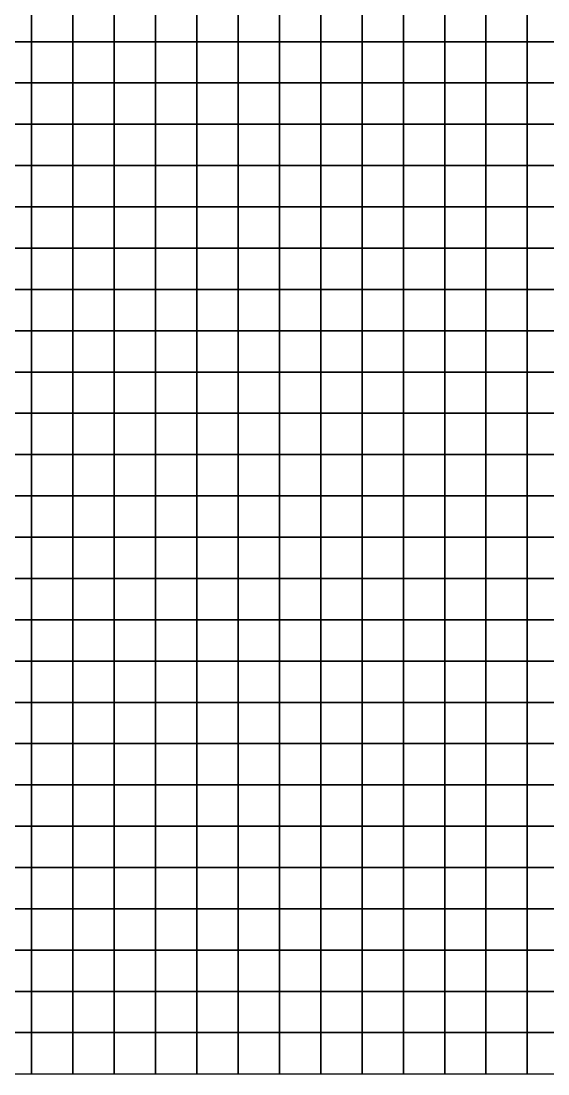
# Model space of a CAD drawing. Extents: x -32000 to 32000, y -32000 to 32000.
# Drawn here: x -23843 to -15680, y -32000 to -15680 of the extents above; entities that cross this region are included whole.
import ezdxf

# ---------------------------------------------------------------- set-up
doc = ezdxf.new("R2010")
doc.units = 0

msp = doc.modelspace()

# ---------------------------------------------------------------- linework, layer by layer
at = {"color": 1}
for points in [[(-24320, -16000, 3717.4595), (-23680, -16000, 3748.7996), (-23680, -15360, 4045.6748), (-24320, -15360, 4081.2012)], [(-23680, -16000, 3748.7996), (-23040, -16000, 3858.9688), (-23040, -15360, 3870.6482), (-23680, -15360, 4045.6748)], [(-23040, -16000, 3858.9688), (-22400, -16000, 3619.6357), (-22400, -15360, 3399.5408), (-23040, -15360, 3870.6482)], [(-22400, -16000, 3619.6357), (-21760, -16000, 3205.2227), (-21760, -15360, 3035.4731), (-22400, -15360, 3399.5408)], [(-21760, -16000, 3205.2227), (-21120, -16000, 3302.1267), (-21120, -15360, 3131.6887), (-21760, -15360, 3035.4731)], [(-21120, -16000, 3302.1267), (-20480, -16000, 3439.635), (-20480, -15360, 3397.4482), (-21120, -15360, 3131.6887)], [(-20480, -16000, 3439.635), (-19840, -16000, 3251.1062), (-19840, -15360, 3282.9333), (-20480, -15360, 3397.4482)], [(-19840, -16000, 3251.1062), (-19200, -16000, 3206.1973), (-19200, -15360, 3185.2437), (-19840, -15360, 3282.9333)], [(-19200, -16000, 3206.1973), (-18560, -16000, 3442.2283), (-18560, -15360, 3205.2354), (-19200, -15360, 3185.2437)], [(-18560, -16000, 3442.2283), (-17920, -16000, 3609.6328), (-17920, -15360, 3449.696), (-18560, -15360, 3205.2354)], [(-17920, -16000, 3609.6328), (-17280, -16000, 3517.4641), (-17280, -15360, 3595.7004), (-17920, -15360, 3449.696)], [(-17280, -16000, 3517.4641), (-16640, -16000, 3466.2671), (-16640, -15360, 3511.9014), (-17280, -15360, 3595.7004)], [(-16640, -16000, 3466.2671), (-16000, -16000, 3510.0713), (-16000, -15360, 3507.9136), (-16640, -15360, 3511.9014)], [(-16000, -16000, 3510.0713), (-15360, -16000, 3424.8237), (-15360, -15360, 3465.3518), (-16000, -15360, 3507.9136)], [(-24320, -16640, 3605.498), (-23680, -16640, 3664.2593), (-23680, -16000, 3748.7996), (-24320, -16000, 3717.4595)], [(-23680, -16640, 3664.2593), (-23040, -16640, 3737.2173), (-23040, -16000, 3858.9688), (-23680, -16000, 3748.7996)], [(-23040, -16640, 3737.2173), (-22400, -16640, 3752.7485), (-22400, -16000, 3619.6357), (-23040, -16000, 3858.9688)], [(-22400, -16640, 3752.7485), (-21760, -16640, 3646.1345), (-21760, -16000, 3205.2227), (-22400, -16000, 3619.6357)], [(-21760, -16640, 3646.1345), (-21120, -16640, 3649.968), (-21120, -16000, 3302.1267), (-21760, -16000, 3205.2227)], [(-21120, -16640, 3649.968), (-20480, -16640, 3550.9868), (-20480, -16000, 3439.635), (-21120, -16000, 3302.1267)], [(-20480, -16640, 3550.9868), (-19840, -16640, 3351.7241), (-19840, -16000, 3251.1062), (-20480, -16000, 3439.635)], [(-19840, -16640, 3351.7241), (-19200, -16640, 3449.4358), (-19200, -16000, 3206.1973), (-19840, -16000, 3251.1062)], [(-19200, -16640, 3449.4358), (-18560, -16640, 3795.8125), (-18560, -16000, 3442.2283), (-19200, -16000, 3206.1973)], [(-18560, -16640, 3795.8125), (-17920, -16640, 3744.1462), (-17920, -16000, 3609.6328), (-18560, -16000, 3442.2283)], [(-17920, -16640, 3744.1462), (-17280, -16640, 3481.1318), (-17280, -16000, 3517.4641), (-17920, -16000, 3609.6328)], [(-17280, -16640, 3481.1318), (-16640, -16640, 3421.2224), (-16640, -16000, 3466.2671), (-17280, -16000, 3517.4641)], [(-16640, -16640, 3421.2224), (-16000, -16640, 3418.0225), (-16000, -16000, 3510.0713), (-16640, -16000, 3466.2671)], [(-16000, -16640, 3418.0225), (-15360, -16640, 3243.3398), (-15360, -16000, 3424.8237), (-16000, -16000, 3510.0713)], [(-24320, -17280, 3444.2859), (-23680, -17280, 3509.0474), (-23680, -16640, 3664.2593), (-24320, -16640, 3605.498)], [(-23680, -17280, 3509.0474), (-23040, -17280, 3620.1851), (-23040, -16640, 3737.2173), (-23680, -16640, 3664.2593)], [(-23040, -17280, 3620.1851), (-22400, -17280, 3711.4697), (-22400, -16640, 3752.7485), (-23040, -16640, 3737.2173)], [(-22400, -17280, 3711.4697), (-21760, -17280, 3800.3948), (-21760, -16640, 3646.1345), (-22400, -16640, 3752.7485)], [(-21760, -17280, 3800.3948), (-21120, -17280, 3748.5691), (-21120, -16640, 3649.968), (-21760, -16640, 3646.1345)], [(-21120, -17280, 3748.5691), (-20480, -17280, 3578.5007), (-20480, -16640, 3550.9868), (-21120, -16640, 3649.968)], [(-20480, -17280, 3578.5007), (-19840, -17280, 3619.4255), (-19840, -16640, 3351.7241), (-20480, -16640, 3550.9868)], [(-19840, -17280, 3619.4255), (-19200, -17280, 3947.0085), (-19200, -16640, 3449.4358), (-19840, -16640, 3351.7241)], [(-19200, -17280, 3947.0085), (-18560, -17280, 4128.9785), (-18560, -16640, 3795.8125), (-19200, -16640, 3449.4358)], [(-18560, -17280, 4128.9785), (-17920, -17280, 3874.105), (-17920, -16640, 3744.1462), (-18560, -16640, 3795.8125)], [(-17920, -17280, 3874.105), (-17280, -17280, 3541.6951), (-17280, -16640, 3481.1318), (-17920, -16640, 3744.1462)], [(-17280, -17280, 3541.6951), (-16640, -17280, 3422.5479), (-16640, -16640, 3421.2224), (-17280, -16640, 3481.1318)], [(-16640, -17280, 3422.5479), (-16000, -17280, 3445.1125), (-16000, -16640, 3418.0225), (-16640, -16640, 3421.2224)], [(-16000, -17280, 3445.1125), (-15360, -17280, 3187.772), (-15360, -16640, 3243.3398), (-16000, -16640, 3418.0225)], [(-24320, -17920, 2944.5352), (-23680, -17920, 2947.7673), (-23680, -17280, 3509.0474), (-24320, -17280, 3444.2859)], [(-23680, -17920, 2947.7673), (-23040, -17920, 3160.0659), (-23040, -17280, 3620.1851), (-23680, -17280, 3509.0474)], [(-23040, -17920, 3160.0659), (-22400, -17920, 3377.251), (-22400, -17280, 3711.4697), (-23040, -17280, 3620.1851)], [(-22400, -17920, 3377.251), (-21760, -17920, 3577.9187), (-21760, -17280, 3800.3948), (-22400, -17280, 3711.4697)], [(-21760, -17920, 3577.9187), (-21120, -17920, 3666.2314), (-21120, -17280, 3748.5691), (-21760, -17280, 3800.3948)], [(-21120, -17920, 3666.2314), (-20480, -17920, 3683.3569), (-20480, -17280, 3578.5007), (-21120, -17280, 3748.5691)], [(-20480, -17920, 3683.3569), (-19840, -17920, 4064.2646), (-19840, -17280, 3619.4255), (-20480, -17280, 3578.5007)], [(-19840, -17920, 4064.2646), (-19200, -17920, 4523.6787), (-19200, -17280, 3947.0085), (-19840, -17280, 3619.4255)], [(-19200, -17920, 4523.6787), (-18560, -17920, 4477.333), (-18560, -17280, 4128.9785), (-19200, -17280, 3947.0085)], [(-18560, -17920, 4477.333), (-17920, -17920, 4083.7234), (-17920, -17280, 3874.105), (-18560, -17280, 4128.9785)], [(-17920, -17920, 4083.7234), (-17280, -17920, 3665.2148), (-17280, -17280, 3541.6951), (-17920, -17280, 3874.105)], [(-17280, -17920, 3665.2148), (-16640, -17920, 3528.8945), (-16640, -17280, 3422.5479), (-17280, -17280, 3541.6951)], [(-16640, -17920, 3528.8945), (-16000, -17920, 3565.6682), (-16000, -17280, 3445.1125), (-16640, -17280, 3422.5479)], [(-16000, -17920, 3565.6682), (-15360, -17920, 3177.1338), (-15360, -17280, 3187.772), (-16000, -17280, 3445.1125)], [(-24320, -18560, 2481.7878), (-23680, -18560, 2441.1084), (-23680, -17920, 2947.7673), (-24320, -17920, 2944.5352)], [(-23680, -18560, 2441.1084), (-23040, -18560, 2640.0251), (-23040, -17920, 3160.0659), (-23680, -17920, 2947.7673)], [(-23040, -18560, 2640.0251), (-22400, -18560, 3076.2297), (-22400, -17920, 3377.251), (-23040, -17920, 3160.0659)], [(-22400, -18560, 3076.2297), (-21760, -18560, 3452.6863), (-21760, -17920, 3577.9187), (-22400, -17920, 3377.251)], [(-21760, -18560, 3452.6863), (-21120, -18560, 3725.7935), (-21120, -17920, 3666.2314), (-21760, -17920, 3577.9187)], [(-21120, -18560, 3725.7935), (-20480, -18560, 4041.4939), (-20480, -17920, 3683.3569), (-21120, -17920, 3666.2314)], [(-20480, -18560, 4041.4939), (-19840, -18560, 4552.1563), (-19840, -17920, 4064.2646), (-20480, -17920, 3683.3569)], [(-19840, -18560, 4552.1563), (-19200, -18560, 4889.1401), (-19200, -17920, 4523.6787), (-19840, -17920, 4064.2646)], [(-19200, -18560, 4889.1401), (-18560, -18560, 4632.8306), (-18560, -17920, 4477.333), (-19200, -17920, 4523.6787)], [(-18560, -18560, 4632.8306), (-17920, -18560, 4274.1797), (-17920, -17920, 4083.7234), (-18560, -17920, 4477.333)], [(-17920, -18560, 4274.1797), (-17280, -18560, 3966.4006), (-17280, -17920, 3665.2148), (-17920, -17920, 4083.7234)], [(-17280, -18560, 3966.4006), (-16640, -18560, 3812.4734), (-16640, -17920, 3528.8945), (-17280, -17920, 3665.2148)], [(-16640, -18560, 3812.4734), (-16000, -18560, 3737.9001), (-16000, -17920, 3565.6682), (-16640, -17920, 3528.8945)], [(-16000, -18560, 3737.9001), (-15360, -18560, 3224.6284), (-15360, -17920, 3177.1338), (-16000, -17920, 3565.6682)], [(-24320, -19200, 2326.447), (-23680, -19200, 2371.0427), (-23680, -18560, 2441.1084), (-24320, -18560, 2481.7878)], [(-23680, -19200, 2371.0427), (-23040, -19200, 2550.6619), (-23040, -18560, 2640.0251), (-23680, -18560, 2441.1084)], [(-23040, -19200, 2550.6619), (-22400, -19200, 2888.8813), (-22400, -18560, 3076.2297), (-23040, -18560, 2640.0251)], [(-22400, -19200, 2888.8813), (-21760, -19200, 3348.6167), (-21760, -18560, 3452.6863), (-22400, -18560, 3076.2297)], [(-21760, -19200, 3348.6167), (-21120, -19200, 3733.0894), (-21120, -18560, 3725.7935), (-21760, -18560, 3452.6863)], [(-21120, -19200, 3733.0894), (-20480, -19200, 4278.0938), (-20480, -18560, 4041.4939), (-21120, -18560, 3725.7935)], [(-20480, -19200, 4278.0938), (-19840, -19200, 4914.1118), (-19840, -18560, 4552.1563), (-20480, -18560, 4041.4939)], [(-19840, -19200, 4914.1118), (-19200, -19200, 4978.2998), (-19200, -18560, 4889.1401), (-19840, -18560, 4552.1563)], [(-19200, -19200, 4978.2998), (-18560, -19200, 4661.4839), (-18560, -18560, 4632.8306), (-19200, -18560, 4889.1401)], [(-18560, -19200, 4661.4839), (-17920, -19200, 4556.1914), (-17920, -18560, 4274.1797), (-18560, -18560, 4632.8306)], [(-17920, -19200, 4556.1914), (-17280, -19200, 4379.563), (-17280, -18560, 3966.4006), (-17920, -18560, 4274.1797)], [(-17280, -19200, 4379.563), (-16640, -19200, 4127.8379), (-16640, -18560, 3812.4734), (-17280, -18560, 3966.4006)], [(-16640, -19200, 4127.8379), (-16000, -19200, 3762.7944), (-16000, -18560, 3737.9001), (-16640, -18560, 3812.4734)], [(-16000, -19200, 3762.7944), (-15360, -19200, 3208.9736), (-15360, -18560, 3224.6284), (-16000, -18560, 3737.9001)], [(-24320, -19840, 2325.1216), (-23680, -19840, 2343.7415), (-23680, -19200, 2371.0427), (-24320, -19200, 2326.447)], [(-23680, -19840, 2343.7415), (-23040, -19840, 2478.4272), (-23040, -19200, 2550.6619), (-23680, -19200, 2371.0427)], [(-23040, -19840, 2478.4272), (-22400, -19840, 2697.4565), (-22400, -19200, 2888.8813), (-23040, -19200, 2550.6619)], [(-22400, -19840, 2697.4565), (-21760, -19840, 3150.314), (-21760, -19200, 3348.6167), (-22400, -19200, 2888.8813)], [(-21760, -19840, 3150.314), (-21120, -19840, 3756.9634), (-21120, -19200, 3733.0894), (-21760, -19200, 3348.6167)], [(-21120, -19840, 3756.9634), (-20480, -19840, 4534.5801), (-20480, -19200, 4278.0938), (-21120, -19200, 3733.0894)], [(-20480, -19840, 4534.5801), (-19840, -19840, 5116.9897), (-19840, -19200, 4914.1118), (-20480, -19200, 4278.0938)], [(-19840, -19840, 5116.9897), (-19200, -19840, 5020.438), (-19200, -19200, 4978.2998), (-19840, -19200, 4914.1118)], [(-19200, -19840, 5020.438), (-18560, -19840, 4761.0132), (-18560, -19200, 4661.4839), (-19200, -19200, 4978.2998)], [(-18560, -19840, 4761.0132), (-17920, -19840, 4769.5454), (-17920, -19200, 4556.1914), (-18560, -19200, 4661.4839)], [(-17920, -19840, 4769.5454), (-17280, -19840, 4665.4121), (-17280, -19200, 4379.563), (-17920, -19200, 4556.1914)], [(-17280, -19840, 4665.4121), (-16640, -19840, 4434.7349), (-16640, -19200, 4127.8379), (-17280, -19200, 4379.563)], [(-16640, -19840, 4434.7349), (-16000, -19840, 3969.1306), (-16000, -19200, 3762.7944), (-16640, -19200, 4127.8379)], [(-16000, -19840, 3969.1306), (-15360, -19840, 3468.6714), (-15360, -19200, 3208.9736), (-16000, -19200, 3762.7944)], [(-24320, -20480, 2323.7961), (-23680, -20480, 2326.9961), (-23680, -19840, 2343.7415), (-24320, -19840, 2325.1216)], [(-23680, -20480, 2326.9961), (-23040, -20480, 2435.0952), (-23040, -19840, 2478.4272), (-23680, -19840, 2343.7415)], [(-23040, -20480, 2435.0952), (-22400, -20480, 2698.7043), (-22400, -19840, 2697.4565), (-23040, -19840, 2478.4272)], [(-22400, -20480, 2698.7043), (-21760, -20480, 3173.0107), (-21760, -19840, 3150.314), (-22400, -19840, 2697.4565)], [(-21760, -20480, 3173.0107), (-21120, -20480, 3913.9343), (-21120, -19840, 3756.9634), (-21760, -19840, 3150.314)], [(-21120, -20480, 3913.9343), (-20480, -20480, 4667.8887), (-20480, -19840, 4534.5801), (-21120, -19840, 3756.9634)], [(-20480, -20480, 4667.8887), (-19840, -20480, 5086.4121), (-19840, -19840, 5116.9897), (-20480, -19840, 4534.5801)], [(-19840, -20480, 5086.4121), (-19200, -20480, 5193.6167), (-19200, -19840, 5020.438), (-19840, -19840, 5116.9897)], [(-19200, -20480, 5193.6167), (-18560, -20480, 5117.2056), (-18560, -19840, 4761.0132), (-19200, -19840, 5020.438)], [(-18560, -20480, 5117.2056), (-17920, -20480, 5016.6113), (-17920, -19840, 4769.5454), (-18560, -19840, 4761.0132)], [(-17920, -20480, 5016.6113), (-17280, -20480, 4807.9922), (-17280, -19840, 4665.4121), (-17920, -19840, 4769.5454)], [(-17280, -20480, 4807.9922), (-16640, -20480, 4533.938), (-16640, -19840, 4434.7349), (-17280, -19840, 4665.4121)], [(-16640, -20480, 4533.938), (-16000, -20480, 4236.2661), (-16000, -19840, 3969.1306), (-16640, -19840, 4434.7349)], [(-16000, -20480, 4236.2661), (-15360, -20480, 3784.896), (-15360, -19840, 3468.6714), (-16000, -19840, 3969.1306)], [(-24320, -21120, 2322.4707), (-23680, -21120, 2325.6707), (-23680, -20480, 2326.9961), (-24320, -20480, 2323.7961)], [(-23680, -21120, 2325.6707), (-23040, -21120, 2440.4377), (-23040, -20480, 2435.0952), (-23680, -20480, 2326.9961)], [(-23040, -21120, 2440.4377), (-22400, -21120, 2800.4478), (-22400, -20480, 2698.7043), (-23040, -20480, 2435.0952)], [(-22400, -21120, 2800.4478), (-21760, -21120, 3331.2017), (-21760, -20480, 3173.0107), (-22400, -20480, 2698.7043)], [(-21760, -21120, 3331.2017), (-21120, -21120, 3980.3218), (-21120, -20480, 3913.9343), (-21760, -20480, 3173.0107)], [(-21120, -21120, 3980.3218), (-20480, -21120, 4515.4727), (-20480, -20480, 4667.8887), (-21120, -20480, 3913.9343)], [(-20480, -21120, 4515.4727), (-19840, -21120, 4742.9419), (-19840, -20480, 5086.4121), (-20480, -20480, 4667.8887)], [(-19840, -21120, 4742.9419), (-19200, -21120, 4945.4712), (-19200, -20480, 5193.6167), (-19840, -20480, 5086.4121)], [(-19200, -21120, 4945.4712), (-18560, -21120, 5170.4858), (-18560, -20480, 5117.2056), (-19200, -20480, 5193.6167)], [(-18560, -21120, 5170.4858), (-17920, -21120, 5096.832), (-17920, -20480, 5016.6113), (-18560, -20480, 5117.2056)], [(-17920, -21120, 5096.832), (-17280, -21120, 4859.0269), (-17280, -20480, 4807.9922), (-17920, -20480, 5016.6113)], [(-17280, -21120, 4859.0269), (-16640, -21120, 4536.9141), (-16640, -20480, 4533.938), (-17280, -20480, 4807.9922)], [(-16640, -21120, 4536.9141), (-16000, -21120, 4288.2949), (-16000, -20480, 4236.2661), (-16640, -20480, 4533.938)], [(-16000, -21120, 4288.2949), (-15360, -21120, 3847.4182), (-15360, -20480, 3784.896), (-16000, -20480, 4236.2661)], [(-24320, -21760, 2321.1453), (-23680, -21760, 2324.3452), (-23680, -21120, 2325.6707), (-24320, -21120, 2322.4707)], [(-23680, -21760, 2324.3452), (-23040, -21760, 2404.7412), (-23040, -21120, 2440.4377), (-23680, -21120, 2325.6707)], [(-23040, -21760, 2404.7412), (-22400, -21760, 2832.3909), (-22400, -21120, 2800.4478), (-23040, -21120, 2440.4377)], [(-22400, -21760, 2832.3909), (-21760, -21760, 3409.0835), (-21760, -21120, 3331.2017), (-22400, -21120, 2800.4478)], [(-21760, -21760, 3409.0835), (-21120, -21760, 3957.4067), (-21120, -21120, 3980.3218), (-21760, -21120, 3331.2017)], [(-21120, -21760, 3957.4067), (-20480, -21760, 4309.9897), (-20480, -21120, 4515.4727), (-21120, -21120, 3980.3218)], [(-20480, -21760, 4309.9897), (-19840, -21760, 4245.8145), (-19840, -21120, 4742.9419), (-20480, -21120, 4515.4727)], [(-19840, -21760, 4245.8145), (-19200, -21760, 4358.7568), (-19200, -21120, 4945.4712), (-19840, -21120, 4742.9419)], [(-19200, -21760, 4358.7568), (-18560, -21760, 4886.167), (-18560, -21120, 5170.4858), (-19200, -21120, 4945.4712)], [(-18560, -21760, 4886.167), (-17920, -21760, 5134.4351), (-17920, -21120, 5096.832), (-18560, -21120, 5170.4858)], [(-17920, -21760, 5134.4351), (-17280, -21760, 4948.0493), (-17280, -21120, 4859.0269), (-17920, -21120, 5096.832)], [(-17280, -21760, 4948.0493), (-16640, -21760, 4582.1543), (-16640, -21120, 4536.9141), (-17280, -21120, 4859.0269)], [(-16640, -21760, 4582.1543), (-16000, -21760, 4340.3862), (-16000, -21120, 4288.2949), (-16640, -21120, 4536.9141)], [(-16000, -21760, 4340.3862), (-15360, -21760, 4032.9094), (-15360, -21120, 3847.4182), (-16000, -21120, 4288.2949)], [(-24320, -22400, 2319.8198), (-23680, -22400, 2323.0198), (-23680, -21760, 2324.3452), (-24320, -21760, 2321.1453)], [(-23680, -22400, 2323.0198), (-23040, -22400, 2516.2305), (-23040, -21760, 2404.7412), (-23680, -21760, 2324.3452)], [(-23040, -22400, 2516.2305), (-22400, -22400, 3006.8469), (-22400, -21760, 2832.3909), (-23040, -21760, 2404.7412)], [(-22400, -22400, 3006.8469), (-21760, -22400, 3493.2236), (-21760, -21760, 3409.0835), (-22400, -21760, 2832.3909)], [(-21760, -22400, 3493.2236), (-21120, -22400, 3781.8433), (-21120, -21760, 3957.4067), (-21760, -21760, 3409.0835)], [(-21120, -22400, 3781.8433), (-20480, -22400, 3854.6504), (-20480, -21760, 4309.9897), (-21120, -21760, 3957.4067)], [(-20480, -22400, 3854.6504), (-19840, -22400, 3860.1333), (-19840, -21760, 4245.8145), (-20480, -21760, 4309.9897)], [(-19840, -22400, 3860.1333), (-19200, -22400, 4159.3198), (-19200, -21760, 4358.7568), (-19840, -21760, 4245.8145)], [(-19200, -22400, 4159.3198), (-18560, -22400, 4742.2876), (-18560, -21760, 4886.167), (-19200, -21760, 4358.7568)], [(-18560, -22400, 4742.2876), (-17920, -22400, 5266.7417), (-17920, -21760, 5134.4351), (-18560, -21760, 4886.167)], [(-17920, -22400, 5266.7417), (-17280, -22400, 5076.5347), (-17280, -21760, 4948.0493), (-17920, -21760, 5134.4351)], [(-17280, -22400, 5076.5347), (-16640, -22400, 4617.3525), (-16640, -21760, 4582.1543), (-17280, -21760, 4948.0493)], [(-16640, -22400, 4617.3525), (-16000, -22400, 4380.21), (-16000, -21760, 4340.3862), (-16640, -21760, 4582.1543)], [(-16000, -22400, 4380.21), (-15360, -22400, 4142.6084), (-15360, -21760, 4032.9094), (-16000, -21760, 4340.3862)], [(-24320, -23040, 2318.4944), (-23680, -23040, 2430.8079), (-23680, -22400, 2323.0198), (-24320, -22400, 2319.8198)], [(-23680, -23040, 2430.8079), (-23040, -23040, 2849.9961), (-23040, -22400, 2516.2305), (-23680, -22400, 2323.0198)], [(-23040, -23040, 2849.9961), (-22400, -23040, 3213.4849), (-22400, -22400, 3006.8469), (-23040, -22400, 2516.2305)], [(-22400, -23040, 3213.4849), (-21760, -23040, 3374.5679), (-21760, -22400, 3493.2236), (-22400, -22400, 3006.8469)], [(-21760, -23040, 3374.5679), (-21120, -23040, 3399.6421), (-21120, -22400, 3781.8433), (-21760, -22400, 3493.2236)], [(-21120, -23040, 3399.6421), (-20480, -23040, 3306.0718), (-20480, -22400, 3854.6504), (-21120, -22400, 3781.8433)], [(-20480, -23040, 3306.0718), (-19840, -23040, 3431.1558), (-19840, -22400, 3860.1333), (-20480, -22400, 3854.6504)], [(-19840, -23040, 3431.1558), (-19200, -23040, 3948.3765), (-19200, -22400, 4159.3198), (-19840, -22400, 3860.1333)], [(-19200, -23040, 3948.3765), (-18560, -23040, 4708.7969), (-18560, -22400, 4742.2876), (-19200, -22400, 4159.3198)], [(-18560, -23040, 4708.7969), (-17920, -23040, 5381.5562), (-17920, -22400, 5266.7417), (-18560, -22400, 4742.2876)], [(-17920, -23040, 5381.5562), (-17280, -23040, 5333.9326), (-17280, -22400, 5076.5347), (-17920, -22400, 5266.7417)], [(-17280, -23040, 5333.9326), (-16640, -23040, 4870.7031), (-16640, -22400, 4617.3525), (-17280, -22400, 5076.5347)], [(-16640, -23040, 4870.7031), (-16000, -23040, 4484.6421), (-16000, -22400, 4380.21), (-16640, -22400, 4617.3525)], [(-16000, -23040, 4484.6421), (-15360, -23040, 4174.8516), (-15360, -22400, 4142.6084), (-16000, -22400, 4380.21)], [(-24320, -23680, 2319.8198), (-23680, -23680, 2526.3606), (-23680, -23040, 2430.8079), (-24320, -23040, 2318.4944)], [(-23680, -23680, 2526.3606), (-23040, -23680, 3003.7974), (-23040, -23040, 2849.9961), (-23680, -23040, 2430.8079)], [(-23040, -23680, 3003.7974), (-22400, -23680, 3133.6096), (-22400, -23040, 3213.4849), (-23040, -23040, 2849.9961)], [(-22400, -23680, 3133.6096), (-21760, -23680, 2973.6028), (-21760, -23040, 3374.5679), (-22400, -23040, 3213.4849)], [(-21760, -23680, 2973.6028), (-21120, -23680, 2901.2544), (-21120, -23040, 3399.6421), (-21760, -23040, 3374.5679)], [(-21120, -23680, 2901.2544), (-20480, -23680, 2866.5029), (-20480, -23040, 3306.0718), (-21120, -23040, 3399.6421)], [(-20480, -23680, 2866.5029), (-19840, -23680, 3064.0278), (-19840, -23040, 3431.1558), (-20480, -23040, 3306.0718)], [(-19840, -23680, 3064.0278), (-19200, -23680, 3705.1108), (-19200, -23040, 3948.3765), (-19840, -23040, 3431.1558)], [(-19200, -23680, 3705.1108), (-18560, -23680, 4483.3066), (-18560, -23040, 4708.7969), (-19200, -23040, 3948.3765)], [(-18560, -23680, 4483.3066), (-17920, -23680, 5162.7222), (-17920, -23040, 5381.5562), (-18560, -23040, 4708.7969)], [(-17920, -23680, 5162.7222), (-17280, -23680, 5266.8213), (-17280, -23040, 5333.9326), (-17920, -23040, 5381.5562)], [(-17280, -23680, 5266.8213), (-16640, -23680, 4908.2446), (-16640, -23040, 4870.7031), (-17280, -23040, 5333.9326)], [(-16640, -23680, 4908.2446), (-16000, -23680, 4458.9834), (-16000, -23040, 4484.6421), (-16640, -23040, 4870.7031)], [(-16000, -23680, 4458.9834), (-15360, -23680, 4149.5874), (-15360, -23040, 4174.8516), (-16000, -23040, 4484.6421)], [(-24320, -24320, 2321.1453), (-23680, -24320, 2543.9998), (-23680, -23680, 2526.3606), (-24320, -23680, 2319.8198)], [(-23680, -24320, 2543.9998), (-23040, -24320, 2883.2935), (-23040, -23680, 3003.7974), (-23680, -23680, 2526.3606)], [(-23040, -24320, 2883.2935), (-22400, -24320, 2854.3079), (-22400, -23680, 3133.6096), (-23040, -23680, 3003.7974)], [(-22400, -24320, 2854.3079), (-21760, -24320, 2673.6499), (-21760, -23680, 2973.6028), (-22400, -23680, 3133.6096)], [(-21760, -24320, 2673.6499), (-21120, -24320, 2624.7148), (-21120, -23680, 2901.2544), (-21760, -23680, 2973.6028)], [(-21120, -24320, 2624.7148), (-20480, -24320, 2731.4714), (-20480, -23680, 2866.5029), (-21120, -23680, 2901.2544)], [(-20480, -24320, 2731.4714), (-19840, -24320, 3032.2375), (-19840, -23680, 3064.0278), (-20480, -23680, 2866.5029)], [(-19840, -24320, 3032.2375), (-19200, -24320, 3476.9204), (-19200, -23680, 3705.1108), (-19840, -23680, 3064.0278)], [(-19200, -24320, 3476.9204), (-18560, -24320, 4139.8594), (-18560, -23680, 4483.3066), (-19200, -23680, 3705.1108)], [(-18560, -24320, 4139.8594), (-17920, -24320, 4829.3022), (-17920, -23680, 5162.7222), (-18560, -23680, 4483.3066)], [(-17920, -24320, 4829.3022), (-17280, -24320, 5021.6968), (-17280, -23680, 5266.8213), (-17920, -23680, 5162.7222)], [(-17280, -24320, 5021.6968), (-16640, -24320, 4886.7622), (-16640, -23680, 4908.2446), (-17280, -23680, 5266.8213)], [(-16640, -24320, 4886.7622), (-16000, -24320, 4585.9277), (-16000, -23680, 4458.9834), (-16640, -23680, 4908.2446)], [(-16000, -24320, 4585.9277), (-15360, -24320, 4201.2563), (-15360, -23680, 4149.5874), (-16000, -23680, 4458.9834)], [(-24320, -24960, 2322.4707), (-23680, -24960, 2462.7705), (-23680, -24320, 2543.9998), (-24320, -24320, 2321.1453)], [(-23680, -24960, 2462.7705), (-23040, -24960, 2640.374), (-23040, -24320, 2883.2935), (-23680, -24320, 2543.9998)], [(-23040, -24960, 2640.374), (-22400, -24960, 2603.3049), (-22400, -24320, 2854.3079), (-23040, -24320, 2883.2935)], [(-22400, -24960, 2603.3049), (-21760, -24960, 2573.1404), (-21760, -24320, 2673.6499), (-22400, -24320, 2854.3079)], [(-21760, -24960, 2573.1404), (-21120, -24960, 2581.7043), (-21120, -24320, 2624.7148), (-21760, -24320, 2673.6499)], [(-21120, -24960, 2581.7043), (-20480, -24960, 2783.6304), (-20480, -24320, 2731.4714), (-21120, -24320, 2624.7148)], [(-20480, -24960, 2783.6304), (-19840, -24960, 3137.0984), (-19840, -24320, 3032.2375), (-20480, -24320, 2731.4714)], [(-19840, -24960, 3137.0984), (-19200, -24960, 3477.2026), (-19200, -24320, 3476.9204), (-19840, -24320, 3032.2375)], [(-19200, -24960, 3477.2026), (-18560, -24960, 4150.8813), (-18560, -24320, 4139.8594), (-19200, -24320, 3476.9204)], [(-18560, -24960, 4150.8813), (-17920, -24960, 4726.7246), (-17920, -24320, 4829.3022), (-18560, -24320, 4139.8594)], [(-17920, -24960, 4726.7246), (-17280, -24960, 4865.3149), (-17280, -24320, 5021.6968), (-17920, -24320, 4829.3022)], [(-17280, -24960, 4865.3149), (-16640, -24960, 4950.3682), (-16640, -24320, 4886.7622), (-17280, -24320, 5021.6968)], [(-16640, -24960, 4950.3682), (-16000, -24960, 4868.2964), (-16000, -24320, 4585.9277), (-16640, -24320, 4886.7622)], [(-16000, -24960, 4868.2964), (-15360, -24960, 4410.5771), (-15360, -24320, 4201.2563), (-16000, -24320, 4585.9277)], [(-24320, -25600, 2374.178), (-23680, -25600, 2559.0383), (-23680, -24960, 2462.7705), (-24320, -24960, 2322.4707)], [(-23680, -25600, 2559.0383), (-23040, -25600, 2581.3625), (-23040, -24960, 2640.374), (-23680, -24960, 2462.7705)], [(-23040, -25600, 2581.3625), (-22400, -25600, 2568.615), (-22400, -24960, 2603.3049), (-23040, -24960, 2640.374)], [(-22400, -25600, 2568.615), (-21760, -25600, 2569.9404), (-21760, -24960, 2573.1404), (-22400, -24960, 2603.3049)], [(-21760, -25600, 2569.9404), (-21120, -25600, 2656.7695), (-21120, -24960, 2581.7043), (-21760, -24960, 2573.1404)], [(-21120, -25600, 2656.7695), (-20480, -25600, 2897.9802), (-20480, -24960, 2783.6304), (-21120, -24960, 2581.7043)], [(-20480, -25600, 2897.9802), (-19840, -25600, 3241.5481), (-19840, -24960, 3137.0984), (-20480, -24960, 2783.6304)], [(-19840, -25600, 3241.5481), (-19200, -25600, 3623.1746), (-19200, -24960, 3477.2026), (-19840, -24960, 3137.0984)], [(-19200, -25600, 3623.1746), (-18560, -25600, 4173.4482), (-18560, -24960, 4150.8813), (-19200, -24960, 3477.2026)], [(-18560, -25600, 4173.4482), (-17920, -25600, 4674.3657), (-17920, -24960, 4726.7246), (-18560, -24960, 4150.8813)], [(-17920, -25600, 4674.3657), (-17280, -25600, 4760.9561), (-17280, -24960, 4865.3149), (-17920, -24960, 4726.7246)], [(-17280, -25600, 4760.9561), (-16640, -25600, 4892.8911), (-16640, -24960, 4950.3682), (-17280, -24960, 4865.3149)], [(-16640, -25600, 4892.8911), (-16000, -25600, 4981.8604), (-16000, -24960, 4868.2964), (-16640, -24960, 4950.3682)], [(-16000, -25600, 4981.8604), (-15360, -25600, 4738.8799), (-15360, -24960, 4410.5771), (-16000, -24960, 4868.2964)], [(-24320, -26240, 2365.7056), (-23680, -26240, 2534.1089), (-23680, -25600, 2559.0383), (-24320, -25600, 2374.178)], [(-23680, -26240, 2534.1089), (-23040, -26240, 2581.26), (-23040, -25600, 2581.3625), (-23680, -25600, 2559.0383)], [(-23040, -26240, 2581.26), (-22400, -26240, 2565.415), (-22400, -25600, 2568.615), (-23040, -25600, 2581.3625)], [(-22400, -26240, 2565.415), (-21760, -26240, 2583.8408), (-21760, -25600, 2569.9404), (-22400, -25600, 2568.615)], [(-21760, -26240, 2583.8408), (-21120, -26240, 2766.7019), (-21120, -25600, 2656.7695), (-21760, -25600, 2569.9404)], [(-21120, -26240, 2766.7019), (-20480, -26240, 2974.165), (-20480, -25600, 2897.9802), (-21120, -25600, 2656.7695)], [(-20480, -26240, 2974.165), (-19840, -26240, 3137.2107), (-19840, -25600, 3241.5481), (-20480, -25600, 2897.9802)], [(-19840, -26240, 3137.2107), (-19200, -26240, 3405.8635), (-19200, -25600, 3623.1746), (-19840, -25600, 3241.5481)], [(-19200, -26240, 3405.8635), (-18560, -26240, 3856.2522), (-18560, -25600, 4173.4482), (-19200, -25600, 3623.1746)], [(-18560, -26240, 3856.2522), (-17920, -26240, 4395.3794), (-17920, -25600, 4674.3657), (-18560, -25600, 4173.4482)], [(-17920, -26240, 4395.3794), (-17280, -26240, 4625.7959), (-17280, -25600, 4760.9561), (-17920, -25600, 4674.3657)], [(-17280, -26240, 4625.7959), (-16640, -26240, 4713.3047), (-16640, -25600, 4892.8911), (-17280, -25600, 4760.9561)], [(-16640, -26240, 4713.3047), (-16000, -26240, 4778.5376), (-16000, -25600, 4981.8604), (-16640, -25600, 4892.8911)], [(-16000, -26240, 4778.5376), (-15360, -26240, 4764.6865), (-15360, -25600, 4738.8799), (-16000, -25600, 4981.8604)], [(-24320, -26880, 2326.447), (-23680, -26880, 2329.647), (-23680, -26240, 2534.1089), (-24320, -26240, 2365.7056)], [(-23680, -26880, 2329.647), (-23040, -26880, 2481.427), (-23040, -26240, 2581.26), (-23680, -26240, 2534.1089)], [(-23040, -26880, 2481.427), (-22400, -26880, 2638.2361), (-22400, -26240, 2565.415), (-23040, -26240, 2581.26)], [(-22400, -26880, 2638.2361), (-21760, -26880, 2677.1963), (-21760, -26240, 2583.8408), (-22400, -26240, 2565.415)], [(-21760, -26880, 2677.1963), (-21120, -26880, 2784.0232), (-21120, -26240, 2766.7019), (-21760, -26240, 2583.8408)], [(-21120, -26880, 2784.0232), (-20480, -26880, 2945.9858), (-20480, -26240, 2974.165), (-21120, -26240, 2766.7019)], [(-20480, -26880, 2945.9858), (-19840, -26880, 3094.1626), (-19840, -26240, 3137.2107), (-20480, -26240, 2974.165)], [(-19840, -26880, 3094.1626), (-19200, -26880, 3316.4958), (-19200, -26240, 3405.8635), (-19840, -26240, 3137.2107)], [(-19200, -26880, 3316.4958), (-18560, -26880, 3730.1392), (-18560, -26240, 3856.2522), (-19200, -26240, 3405.8635)], [(-18560, -26880, 3730.1392), (-17920, -26880, 4206.7832), (-17920, -26240, 4395.3794), (-18560, -26240, 3856.2522)], [(-17920, -26880, 4206.7832), (-17280, -26880, 4495.1362), (-17280, -26240, 4625.7959), (-17920, -26240, 4395.3794)], [(-17280, -26880, 4495.1362), (-16640, -26880, 4613.1523), (-16640, -26240, 4713.3047), (-17280, -26240, 4625.7959)], [(-16640, -26880, 4613.1523), (-16000, -26880, 4678.5327), (-16000, -26240, 4778.5376), (-16640, -26240, 4713.3047)], [(-16000, -26880, 4678.5327), (-15360, -26880, 4686.5186), (-15360, -26240, 4764.6865), (-16000, -26240, 4778.5376)], [(-24320, -27520, 2327.7722), (-23680, -27520, 2330.9722), (-23680, -26880, 2329.647), (-24320, -26880, 2326.447)], [(-23680, -27520, 2330.9722), (-23040, -27520, 2380.1321), (-23040, -26880, 2481.427), (-23680, -26880, 2329.647)], [(-23040, -27520, 2380.1321), (-22400, -27520, 2574.7122), (-22400, -26880, 2638.2361), (-23040, -26880, 2481.427)], [(-22400, -27520, 2574.7122), (-21760, -27520, 2676.4722), (-21760, -26880, 2677.1963), (-22400, -26880, 2638.2361)], [(-21760, -27520, 2676.4722), (-21120, -27520, 2722.425), (-21120, -26880, 2784.0232), (-21760, -26880, 2677.1963)], [(-21120, -27520, 2722.425), (-20480, -27520, 2830.3066), (-20480, -26880, 2945.9858), (-21120, -26880, 2784.0232)], [(-20480, -27520, 2830.3066), (-19840, -27520, 2989.2888), (-19840, -26880, 3094.1626), (-20480, -26880, 2945.9858)], [(-19840, -27520, 2989.2888), (-19200, -27520, 3252.3267), (-19200, -26880, 3316.4958), (-19840, -26880, 3094.1626)], [(-19200, -27520, 3252.3267), (-18560, -27520, 3780.4314), (-18560, -26880, 3730.1392), (-19200, -26880, 3316.4958)], [(-18560, -27520, 3780.4314), (-17920, -27520, 4288.3149), (-17920, -26880, 4206.7832), (-18560, -26880, 3730.1392)], [(-17920, -27520, 4288.3149), (-17280, -27520, 4517.9336), (-17280, -26880, 4495.1362), (-17920, -26880, 4206.7832)], [(-17280, -27520, 4517.9336), (-16640, -27520, 4631.0898), (-16640, -26880, 4613.1523), (-17280, -26880, 4495.1362)], [(-16640, -27520, 4631.0898), (-16000, -27520, 4795.4058), (-16000, -26880, 4678.5327), (-16640, -26880, 4613.1523)], [(-16000, -27520, 4795.4058), (-15360, -27520, 4864.4922), (-15360, -26880, 4686.5186), (-16000, -26880, 4678.5327)], [(-24320, -28160, 2329.0979), (-23680, -28160, 2332.2976), (-23680, -27520, 2330.9722), (-24320, -27520, 2327.7722)], [(-23680, -28160, 2332.2976), (-23040, -28160, 2481.3477), (-23040, -27520, 2380.1321), (-23680, -27520, 2330.9722)], [(-23040, -28160, 2481.3477), (-22400, -28160, 2573.4092), (-22400, -27520, 2574.7122), (-23040, -27520, 2380.1321)], [(-22400, -28160, 2573.4092), (-21760, -28160, 2648.0393), (-21760, -27520, 2676.4722), (-22400, -27520, 2574.7122)], [(-21760, -28160, 2648.0393), (-21120, -28160, 2712.3042), (-21120, -27520, 2722.425), (-21760, -27520, 2676.4722)], [(-21120, -28160, 2712.3042), (-20480, -28160, 2787.7131), (-20480, -27520, 2830.3066), (-21120, -27520, 2722.425)], [(-20480, -28160, 2787.7131), (-19840, -28160, 2909.4136), (-19840, -27520, 2989.2888), (-20480, -27520, 2830.3066)], [(-19840, -28160, 2909.4136), (-19200, -28160, 3181.1709), (-19200, -27520, 3252.3267), (-19840, -27520, 2989.2888)], [(-19200, -28160, 3181.1709), (-18560, -28160, 3690.2627), (-18560, -27520, 3780.4314), (-19200, -27520, 3252.3267)], [(-18560, -28160, 3690.2627), (-17920, -28160, 4159.7471), (-17920, -27520, 4288.3149), (-18560, -27520, 3780.4314)], [(-17920, -28160, 4159.7471), (-17280, -28160, 4476.8267), (-17280, -27520, 4517.9336), (-17920, -27520, 4288.3149)], [(-17280, -28160, 4476.8267), (-16640, -28160, 4691.4253), (-16640, -27520, 4631.0898), (-17280, -27520, 4517.9336)], [(-16640, -28160, 4691.4253), (-16000, -28160, 4875.9048), (-16000, -27520, 4795.4058), (-16640, -27520, 4631.0898)], [(-16000, -28160, 4875.9048), (-15360, -28160, 4982.0215), (-15360, -27520, 4864.4922), (-16000, -27520, 4795.4058)], [(-24320, -28800, 2330.4233), (-23680, -28800, 2483.6426), (-23680, -28160, 2332.2976), (-24320, -28160, 2329.0979)], [(-23680, -28800, 2483.6426), (-23040, -28800, 2720.583), (-23040, -28160, 2481.3477), (-23680, -28160, 2332.2976)], [(-23040, -28800, 2720.583), (-22400, -28800, 2672.6775), (-22400, -28160, 2573.4092), (-23040, -28160, 2481.3477)], [(-22400, -28800, 2672.6775), (-21760, -28800, 2630.4377), (-21760, -28160, 2648.0393), (-22400, -28160, 2573.4092)], [(-21760, -28800, 2630.4377), (-21120, -28800, 2657.0671), (-21120, -28160, 2712.3042), (-21760, -28160, 2648.0393)], [(-21120, -28800, 2657.0671), (-20480, -28800, 2690.8965), (-20480, -28160, 2787.7131), (-21120, -28160, 2712.3042)], [(-20480, -28800, 2690.8965), (-19840, -28800, 2776.0413), (-19840, -28160, 2909.4136), (-20480, -28160, 2787.7131)], [(-19840, -28800, 2776.0413), (-19200, -28800, 3020.9744), (-19200, -28160, 3181.1709), (-19840, -28160, 2909.4136)], [(-19200, -28800, 3020.9744), (-18560, -28800, 3441.4497), (-18560, -28160, 3690.2627), (-19200, -28160, 3181.1709)], [(-18560, -28800, 3441.4497), (-17920, -28800, 3979.5764), (-17920, -28160, 4159.7471), (-18560, -28160, 3690.2627)], [(-17920, -28800, 3979.5764), (-17280, -28800, 4609.6973), (-17280, -28160, 4476.8267), (-17920, -28160, 4159.7471)], [(-17280, -28800, 4609.6973), (-16640, -28800, 4881.7944), (-16640, -28160, 4691.4253), (-17280, -28160, 4476.8267)], [(-16640, -28800, 4881.7944), (-16000, -28800, 4858.3994), (-16000, -28160, 4875.9048), (-16640, -28160, 4691.4253)], [(-16000, -28800, 4858.3994), (-15360, -28800, 4855.2236), (-15360, -28160, 4982.0215), (-16000, -28160, 4875.9048)], [(-24320, -29440, 2333.6233), (-23680, -29440, 2503.4143), (-23680, -28800, 2483.6426), (-24320, -28800, 2330.4233)], [(-23680, -29440, 2503.4143), (-23040, -29440, 2753.9939), (-23040, -28800, 2720.583), (-23680, -28800, 2483.6426)], [(-23040, -29440, 2753.9939), (-22400, -29440, 2724.1143), (-22400, -28800, 2672.6775), (-23040, -28800, 2720.583)], [(-22400, -29440, 2724.1143), (-21760, -29440, 2633.6377), (-21760, -28800, 2630.4377), (-22400, -28800, 2672.6775)], [(-21760, -29440, 2633.6377), (-21120, -29440, 2634.9631), (-21120, -28800, 2657.0671), (-21760, -28800, 2630.4377)], [(-21120, -29440, 2634.9631), (-20480, -29440, 2638.1631), (-20480, -28800, 2690.8965), (-21120, -28800, 2657.0671)], [(-20480, -29440, 2638.1631), (-19840, -29440, 2641.363), (-19840, -28800, 2776.0413), (-20480, -28800, 2690.8965)], [(-19840, -29440, 2641.363), (-19200, -29440, 2711.208), (-19200, -28800, 3020.9744), (-19840, -28800, 2776.0413)], [(-19200, -29440, 2711.208), (-18560, -29440, 3037.481), (-18560, -28800, 3441.4497), (-19200, -28800, 3020.9744)], [(-18560, -29440, 3037.481), (-17920, -29440, 3906.9248), (-17920, -28800, 3979.5764), (-18560, -28800, 3441.4497)], [(-17920, -29440, 3906.9248), (-17280, -29440, 4783.0977), (-17280, -28800, 4609.6973), (-17920, -28800, 3979.5764)], [(-17280, -29440, 4783.0977), (-16640, -29440, 4953.6646), (-16640, -28800, 4881.7944), (-17280, -28800, 4609.6973)], [(-16640, -29440, 4953.6646), (-16000, -29440, 4801.5562), (-16000, -28800, 4858.3994), (-16640, -28800, 4881.7944)], [(-16000, -29440, 4801.5562), (-15360, -29440, 4762.9863), (-15360, -28800, 4855.2236), (-16000, -28800, 4858.3994)], [(-24320, -30080, 2336.8232), (-23680, -30080, 2465.2903), (-23680, -29440, 2503.4143), (-24320, -29440, 2333.6233)], [(-23680, -30080, 2465.2903), (-23040, -30080, 2790.5652), (-23040, -29440, 2753.9939), (-23680, -29440, 2503.4143)], [(-23040, -30080, 2790.5652), (-22400, -30080, 2810.7405), (-22400, -29440, 2724.1143), (-23040, -29440, 2753.9939)], [(-22400, -30080, 2810.7405), (-21760, -30080, 2657.0728), (-21760, -29440, 2633.6377), (-22400, -29440, 2724.1143)], [(-21760, -30080, 2657.0728), (-21120, -30080, 2669.4019), (-21120, -29440, 2634.9631), (-21760, -29440, 2633.6377)], [(-21120, -30080, 2669.4019), (-20480, -30080, 2713.623), (-20480, -29440, 2638.1631), (-21120, -29440, 2634.9631)], [(-20480, -30080, 2713.623), (-19840, -30080, 2746.7786), (-19840, -29440, 2641.363), (-20480, -29440, 2638.1631)], [(-19840, -30080, 2746.7786), (-19200, -30080, 2791.7126), (-19200, -29440, 2711.208), (-19840, -29440, 2641.363)], [(-19200, -30080, 2791.7126), (-18560, -30080, 3208.7241), (-18560, -29440, 3037.481), (-19200, -29440, 2711.208)], [(-18560, -30080, 3208.7241), (-17920, -30080, 4109.9385), (-17920, -29440, 3906.9248), (-18560, -29440, 3037.481)], [(-17920, -30080, 4109.9385), (-17280, -30080, 4632.0713), (-17280, -29440, 4783.0977), (-17920, -29440, 3906.9248)], [(-17280, -30080, 4632.0713), (-16640, -30080, 4746.6577), (-16640, -29440, 4953.6646), (-17280, -29440, 4783.0977)], [(-16640, -30080, 4746.6577), (-16000, -30080, 4775.8892), (-16000, -29440, 4801.5562), (-16640, -29440, 4953.6646)], [(-16000, -30080, 4775.8892), (-15360, -30080, 4755.0571), (-15360, -29440, 4762.9863), (-16000, -29440, 4801.5562)], [(-24320, -30720, 2340.0232), (-23680, -30720, 2455.7319), (-23680, -30080, 2465.2903), (-24320, -30080, 2336.8232)], [(-23680, -30720, 2455.7319), (-23040, -30720, 2847.4565), (-23040, -30080, 2790.5652), (-23680, -30080, 2465.2903)], [(-23040, -30720, 2847.4565), (-22400, -30720, 2883.6218), (-22400, -30080, 2810.7405), (-23040, -30080, 2790.5652)], [(-22400, -30720, 2883.6218), (-21760, -30720, 2697.2397), (-21760, -30080, 2657.0728), (-22400, -30080, 2810.7405)], [(-21760, -30720, 2697.2397), (-21120, -30720, 2689.6736), (-21120, -30080, 2669.4019), (-21760, -30080, 2657.0728)], [(-21120, -30720, 2689.6736), (-20480, -30720, 2718.5576), (-20480, -30080, 2713.623), (-21120, -30080, 2669.4019)], [(-20480, -30720, 2718.5576), (-19840, -30720, 2877.5552), (-19840, -30080, 2746.7786), (-20480, -30080, 2713.623)], [(-19840, -30720, 2877.5552), (-19200, -30720, 3189.7046), (-19200, -30080, 2791.7126), (-19840, -30080, 2746.7786)], [(-19200, -30720, 3189.7046), (-18560, -30720, 3600.1145), (-18560, -30080, 3208.7241), (-19200, -30080, 2791.7126)], [(-18560, -30720, 3600.1145), (-17920, -30720, 4052.4434), (-17920, -30080, 4109.9385), (-18560, -30080, 3208.7241)], [(-17920, -30720, 4052.4434), (-17280, -30720, 4271.2739), (-17280, -30080, 4632.0713), (-17920, -30080, 4109.9385)], [(-17280, -30720, 4271.2739), (-16640, -30720, 4566.2388), (-16640, -30080, 4746.6577), (-17280, -30080, 4632.0713)], [(-16640, -30720, 4566.2388), (-16000, -30720, 4919.4204), (-16000, -30080, 4775.8892), (-16640, -30080, 4746.6577)], [(-16000, -30720, 4919.4204), (-15360, -30720, 4886.4824), (-15360, -30080, 4755.0571), (-16000, -30080, 4775.8892)], [(-24320, -31360, 2343.2229), (-23680, -31360, 2498.863), (-23680, -30720, 2455.7319), (-24320, -30720, 2340.0232)], [(-23680, -31360, 2498.863), (-23040, -31360, 2927.605), (-23040, -30720, 2847.4565), (-23680, -30720, 2455.7319)], [(-23040, -31360, 2927.605), (-22400, -31360, 3013.5991), (-22400, -30720, 2883.6218), (-23040, -30720, 2847.4565)], [(-22400, -31360, 3013.5991), (-21760, -31360, 2846.9133), (-21760, -30720, 2697.2397), (-22400, -30720, 2883.6218)], [(-21760, -31360, 2846.9133), (-21120, -31360, 2787.78), (-21120, -30720, 2689.6736), (-21760, -30720, 2697.2397)], [(-21120, -31360, 2787.78), (-20480, -31360, 2683.5894), (-20480, -30720, 2718.5576), (-21120, -30720, 2689.6736)], [(-20480, -31360, 2683.5894), (-19840, -31360, 2886.5007), (-19840, -30720, 2877.5552), (-20480, -30720, 2718.5576)], [(-19840, -31360, 2886.5007), (-19200, -31360, 3238.8789), (-19200, -30720, 3189.7046), (-19840, -30720, 2877.5552)], [(-19200, -31360, 3238.8789), (-18560, -31360, 3363.8616), (-18560, -30720, 3600.1145), (-19200, -30720, 3189.7046)], [(-18560, -31360, 3363.8616), (-17920, -31360, 3618.1973), (-17920, -30720, 4052.4434), (-18560, -30720, 3600.1145)], [(-17920, -31360, 3618.1973), (-17280, -31360, 4099.605), (-17280, -30720, 4271.2739), (-17920, -30720, 4052.4434)], [(-17280, -31360, 4099.605), (-16640, -31360, 4563.5781), (-16640, -30720, 4566.2388), (-17280, -30720, 4271.2739)], [(-16640, -31360, 4563.5781), (-16000, -31360, 5032.0835), (-16000, -30720, 4919.4204), (-16640, -30720, 4566.2388)], [(-16000, -31360, 5032.0835), (-15360, -31360, 5180.4966), (-15360, -30720, 4886.4824), (-16000, -30720, 4919.4204)], [(-24320, -32000, 2387.0417), (-23680, -32000, 2556.6294), (-23680, -31360, 2498.863), (-24320, -31360, 2343.2229)], [(-23680, -32000, 2556.6294), (-23040, -32000, 3026.1599), (-23040, -31360, 2927.605), (-23680, -31360, 2498.863)], [(-23040, -32000, 3026.1599), (-22400, -32000, 3178.2109), (-22400, -31360, 3013.5991), (-23040, -31360, 2927.605)], [(-22400, -32000, 3178.2109), (-21760, -32000, 3019.9692), (-21760, -31360, 2846.9133), (-22400, -31360, 3013.5991)], [(-21760, -32000, 3019.9692), (-21120, -32000, 2839.1238), (-21120, -31360, 2787.78), (-21760, -31360, 2846.9133)], [(-21120, -32000, 2839.1238), (-20480, -32000, 2615.8354), (-20480, -31360, 2683.5894), (-21120, -31360, 2787.78)], [(-20480, -32000, 2615.8354), (-19840, -32000, 2778.7163), (-19840, -31360, 2886.5007), (-20480, -31360, 2683.5894)], [(-19840, -32000, 2778.7163), (-19200, -32000, 2937.5354), (-19200, -31360, 3238.8789), (-19840, -31360, 2886.5007)], [(-19200, -32000, 2937.5354), (-18560, -32000, 2962.0347), (-18560, -31360, 3363.8616), (-19200, -31360, 3238.8789)], [(-18560, -32000, 2962.0347), (-17920, -32000, 3400.5012), (-17920, -31360, 3618.1973), (-18560, -31360, 3363.8616)], [(-17920, -32000, 3400.5012), (-17280, -32000, 4134.3984), (-17280, -31360, 4099.605), (-17920, -31360, 3618.1973)], [(-17280, -32000, 4134.3984), (-16640, -32000, 4535.354), (-16640, -31360, 4563.5781), (-17280, -31360, 4099.605)], [(-16640, -32000, 4535.354), (-16000, -32000, 4950.1211), (-16000, -31360, 5032.0835), (-16640, -31360, 4563.5781)], [(-16000, -32000, 4950.1211), (-15360, -32000, 5366.1943), (-15360, -31360, 5180.4966), (-16000, -31360, 5032.0835)]]:
    msp.add_3dface(points, dxfattribs=at)

doc.saveas('drawing.dxf')
